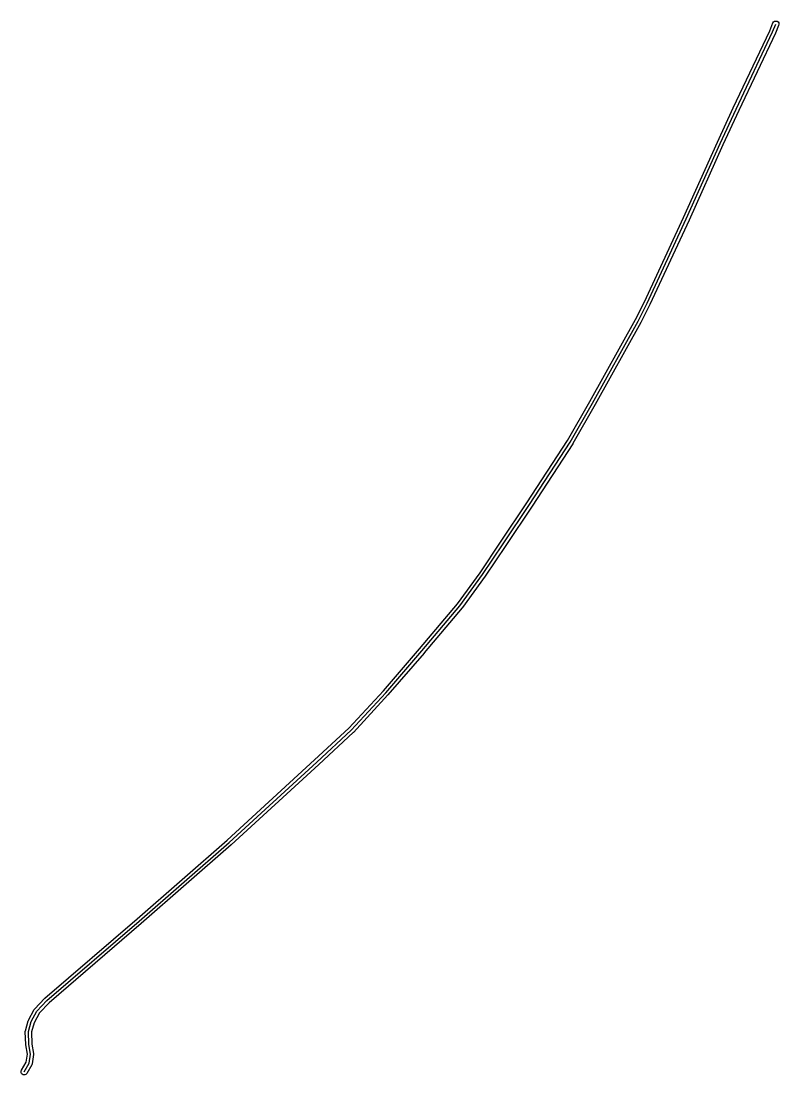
# Model space of a CAD drawing. Header units: inches. Extents: x 87993 to 113012, y 435073 to 454214.
# Drawn here: x 101058 to 102043, y 440405 to 441774 of the extents above; entities that cross this region are included whole.
import ezdxf

# ---------------------------------------------------------------- set-up
doc = ezdxf.new("R2010")
doc.units = ezdxf.units.IN
doc.header["$MEASUREMENT"] = 0
doc.layers.add('As_waterkering_PLSA', color=7, linetype='Continuous', true_color=0x58e833)
doc.layers.add('Kernzone_PLSA', color=7, linetype='Continuous', true_color=0x4ce81c)

msp = doc.modelspace()

# ---------------------------------------------------------------- linework, layer by layer
at = {"layer": 'As_waterkering_PLSA'}
msp.add_lwpolyline([(101062.2, 440409.3), (101068.7, 440420.5), (101070.4, 440432.3), (101068.2, 440444.9), (101067.6, 440461.6), (101071.3, 440474.5), (101078.8, 440488.3), (101091.7, 440501.9), (101211.4, 440605), (101328.6, 440707.2), (101442.3, 440811.5), (101487.1, 440853), (101531.9, 440901.8), (101579, 440956.1), (101628.2, 441014.8), (101657.8, 441055.5), (101684.5, 441095.4), (101718.7, 441146.5), (101771.7, 441227.5), (101800.7, 441278.1), (101859.9, 441384.7), (101871.7, 441408), (101922.5, 441517.6), (101966.5, 441615.3), (101987.1, 441660.1), (102034.6, 441760.3), (102038.8, 441770.5)], dxfattribs=at)
at = {"layer": 'Kernzone_PLSA'}
msp.add_lwpolyline([(101058.7, 440411.3), (101064.9, 440421.8), (101066.3, 440432.2), (101064.3, 440444.2), (101064.2, 440444.7), (101063.6, 440461.5, -0.078949), (101063.8, 440462.7), (101067.5, 440475.6), (101067.6, 440475.9), (101067.8, 440476.4), (101075.3, 440490.2, -0.064865), (101075.9, 440491), (101088.8, 440504.7), (101089.1, 440505), (101208.8, 440608.1), (101325.9, 440710.2), (101439.6, 440814.5), (101484.2, 440855.8), (101528.9, 440904.4), (101575.9, 440958.7), (101625.1, 441017.3), (101654.5, 441057.8), (101681.2, 441097.6), (101715.4, 441148.7), (101768.3, 441229.6), (101797.2, 441280.1), (101856.3, 441386.6), (101868.1, 441409.8), (101918.8, 441519.2), (101962.9, 441617), (101983.4, 441661.8), (102031, 441761.9), (102035.1, 441772, -1), (102042.5, 441768.9), (102038.3, 441758.8), (102038.2, 441758.6), (101990.7, 441658.4), (101970.1, 441613.6), (101926.1, 441515.9), (101875.3, 441406.4), (101875.3, 441406.2), (101863.4, 441382.9), (101863.4, 441382.8), (101804.1, 441276.1), (101775.1, 441225.5), (101775, 441225.3), (101722.1, 441144.3), (101687.8, 441093.1), (101661.2, 441053.3), (101661.1, 441053.1), (101631.5, 441012.5), (101631.3, 441012.3), (101582, 440953.5), (101582, 440953.4), (101534.9, 440899.1), (101534.8, 440899.1), (101490, 440850.3), (101489.8, 440850), (101445, 440808.6), (101331.3, 440704.3), (101331.2, 440704.2), (101214, 440602), (101094.5, 440499.1), (101082.1, 440485.9), (101075, 440473), (101071.6, 440461.1), (101072.2, 440445.3), (101074.3, 440433), (101074.4, 440432.3), (101074.3, 440431.7), (101072.7, 440419.9, -0.096265), (101072.2, 440418.5), (101065.6, 440407.3, -0.220132), (101062.9, 440405.4, -0.638159)], format="xyb", close=True, dxfattribs=at)

doc.saveas('drawing.dxf')
